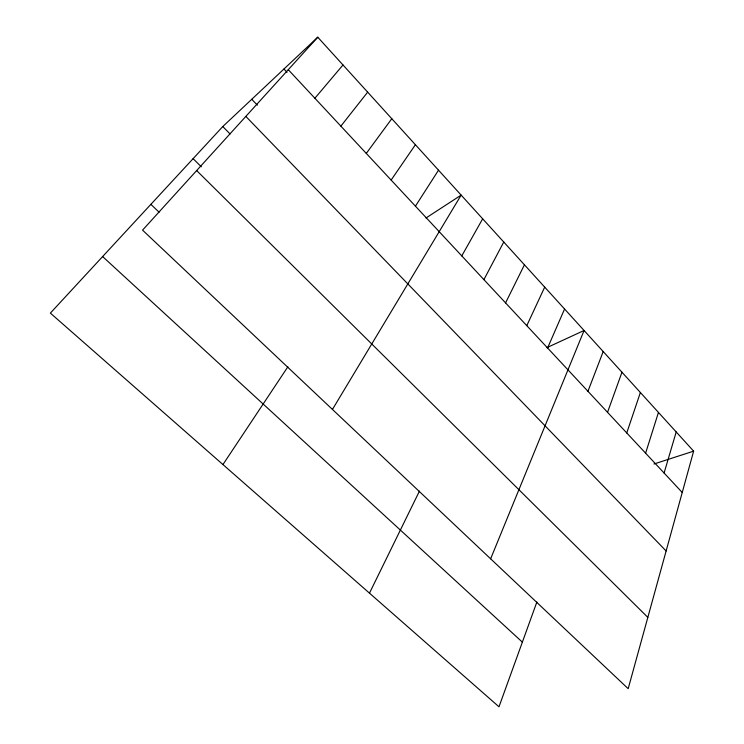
<?xml version="1.0" encoding="UTF-8"?>
<svg xmlns="http://www.w3.org/2000/svg" width="744" height="744" viewBox="0 0 744 744"><rect width="100%" height="100%" fill="white"/><g stroke="black" fill="none" stroke-linecap="round" stroke-linejoin="round"><path stroke-width="1.12" d="M693.631 451.152L628.187 688.693L142.56 230.138L317.772 37.2L693.631 451.152L653.939 463.996M664.094 473.017L676.203 431.957M645.606 453.18L658.459 412.409M626.755 432.943L640.379 392.507M607.541 412.325L621.965 372.223M536.861 602.045L498.991 706.8L50.369 313.112L222.791 126.536L317.772 37.2M587.946 391.298L603.198 351.549M490.631 558.809L584.077 330.485L546.886 347.643M547.584 347.978L564.575 309.02M526.789 325.658L544.701 287.128M369.48 593.145L419.439 491.142M505.567 302.882L524.436 264.808M483.898 279.632L503.762 242.032M461.782 255.899L482.67 218.81M332.447 409.442L461.15 195.114L426.042 217.973M415.431 206.153L438.523 170.19M222.949 464.554L287.872 366.801M391.13 180.076L415.403 144.727M366.29 153.404L391.79 118.715M340.873 126.136L367.657 92.135M314.879 98.236L342.993 64.97M102.626 256.568L522.372 642.137M150.883 204.349L159.095 212.217M196.658 170.571L647.829 617.371M193.105 158.658L201.308 166.805M222.791 126.536L230.054 133.948M245.846 116.408L666.122 550.988M251.751 99.296L257.35 105.146M283.948 69.015L287.026 72.308M288.272 69.685L682.239 492.491"/></g></svg>
